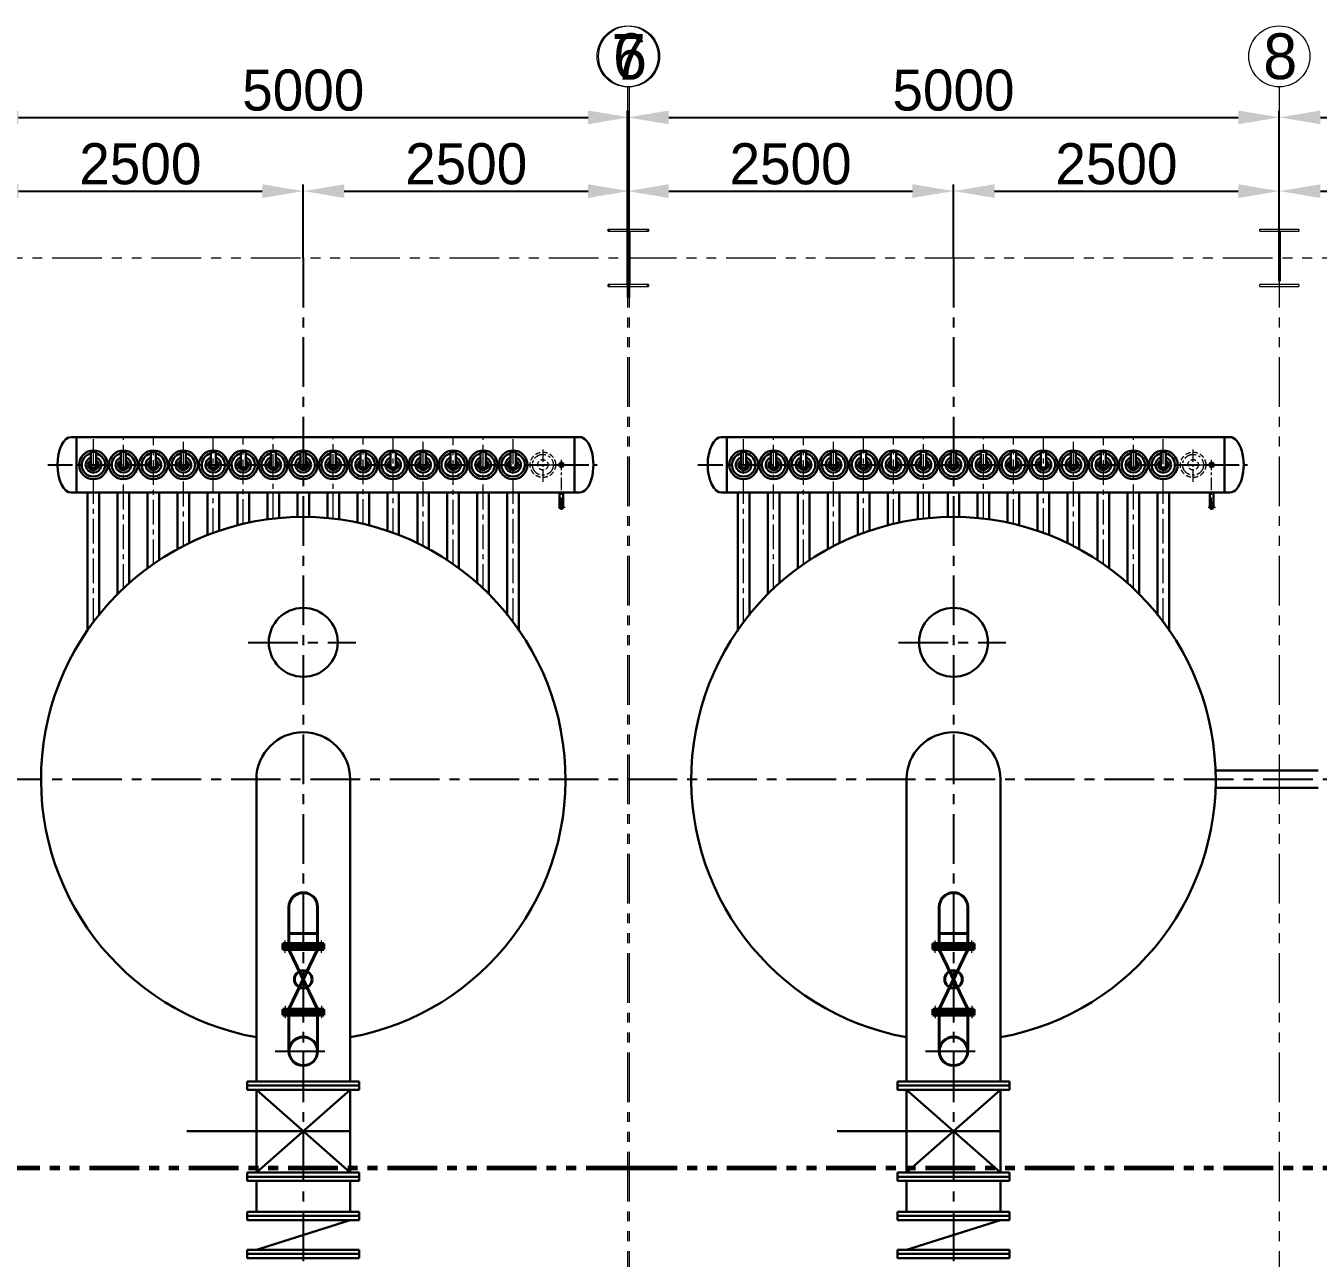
# Model space of a CAD drawing. Header units: millimetres. Extents: x 48549 to 244689, y 99496 to 172785.
# Drawn here: x 149721 to 159636, y 125870 to 135324 of the extents above; entities that cross this region are included whole.
import ezdxf

# ---------------------------------------------------------------- set-up
doc = ezdxf.new("R2010")
doc.units = ezdxf.units.MM
doc.header["$LTSCALE"] = 3
for name, pattern in [('CENTER', [50.8, 31.75, -6.35, 6.35, -6.35]), ('CENTERX2', [101.6, 63.5, -12.7, 12.7, -12.7]), ('DASHED', [19.05, 12.7, -6.35]), ('PHANTOMX2', [127, 63.5, -12.7, 12.7, -12.7, 12.7, -12.7])]:
    doc.linetypes.add(name, pattern=pattern)
for name, color, linetype, lineweight in [('1', 1, 'CENTER', 13), ('center', 1, 'CENTER', 9), ('CON', 7, 'Continuous', 40), ('Layer3', 6, 'Continuous', 18), ('Layer4', 4, 'DASHED', 5), ('双点划线', 3, 'PHANTOMX2', 20), ('图层1', 7, 'Continuous', 30), ('图层2', 1, 'CENTERX2', 15), ('图层3', 6, 'Continuous', 9)]:
    doc.layers.add(name, color=color, linetype=linetype, lineweight=lineweight)
doc.layers.add('Layer1', color=1, linetype='CENTERX2')
doc.styles.add('仿宋体', font='ttxt1.shx', dxfattribs={"bigfont": 'hzfs.shx'})
doc.dimstyles.new('ISO-25', dxfattribs={"dimtxt": 150, "dimasz": 150, "dimexe": 50, "dimexo": 0, "dimgap": 50, "dimtad": 1, "dimdec": 1, "dimdsep": 46, "dimtxsty": '仿宋体', "dimcen": 2.5, "dimazin": 0, "dimtfac": 1, "dimtdec": 1, "dimtmove": 0, "dimatfit": 3, "dimfxl": 1, "dimarcsym": 0})

# ---------------------------------------------------------------- blocks, each defined once
blk = doc.blocks.new('*D63')
at = {"layer": 'Defpoints', "color": 0, "ltscale": 3}
for p in [(154349.4, 134621.8), (149349.4, 133544.5), (154349.4, 133544.5)]:
    blk.add_point(p, dxfattribs=at)
at = {"layer": '图层3', "color": 0, "lineweight": -2, "ltscale": 3}
for p, q in [((149349.4, 133544.5), (149349.4, 134671.8)), ((154349.4, 133544.5), (154349.4, 134671.8)), ((149664.4, 134621.8), (154034.4, 134621.8))]:
    blk.add_line(p, q, dxfattribs=at)
at = {"layer": '图层3', "color": 0, "ltscale": 3}
for points in [[(149664.4, 134674.3), (149664.4, 134569.3), (149349.4, 134621.8)], [(154034.4, 134674.3), (154034.4, 134569.3), (154349.4, 134621.8)]]:
    blk.add_solid(points, dxfattribs=at)
at = {"layer": '图层3', "color": 0, "ltscale": 3, "insert": (151849.4, 134829.3), "char_height": 315, "attachment_point": 5, "style": '仿宋体'}
blk.add_mtext('5000', dxfattribs=at)
blk = doc.blocks.new('*D64')
at = {"layer": 'Defpoints', "color": 0, "ltscale": 3}
for p in [(159338.4, 134621.8), (154338.4, 133544.5), (159338.4, 133544.5)]:
    blk.add_point(p, dxfattribs=at)
at = {"layer": '图层3', "color": 0, "lineweight": -2, "ltscale": 3}
for p, q in [((154338.4, 133544.5), (154338.4, 134671.8)), ((159338.4, 133544.5), (159338.4, 134671.8)), ((154653.4, 134621.8), (159023.4, 134621.8))]:
    blk.add_line(p, q, dxfattribs=at)
at = {"layer": '图层3', "color": 0, "ltscale": 3}
for points in [[(154653.4, 134674.3), (154653.4, 134569.3), (154338.4, 134621.8)], [(159023.4, 134674.3), (159023.4, 134569.3), (159338.4, 134621.8)]]:
    blk.add_solid(points, dxfattribs=at)
at = {"layer": '图层3', "color": 0, "ltscale": 3, "insert": (156838.4, 134829.3), "char_height": 315, "attachment_point": 5, "style": '仿宋体'}
blk.add_mtext('5000', dxfattribs=at)
blk = doc.blocks.new('*D65')
at = {"layer": 'Defpoints', "color": 0, "ltscale": 3}
for p in [(166338.4, 134621.8), (159338.4, 133544.5), (166338.4, 133544.5)]:
    blk.add_point(p, dxfattribs=at)
at = {"layer": '图层3', "color": 0, "lineweight": -2, "ltscale": 3}
for p, q in [((159338.4, 133544.5), (159338.4, 134671.8)), ((166338.4, 133544.5), (166338.4, 134671.8)), ((159653.4, 134621.8), (166023.4, 134621.8))]:
    blk.add_line(p, q, dxfattribs=at)
at = {"layer": '图层3', "color": 0, "ltscale": 3}
for points in [[(159653.4, 134674.3), (159653.4, 134569.3), (159338.4, 134621.8)], [(166023.4, 134674.3), (166023.4, 134569.3), (166338.4, 134621.8)]]:
    blk.add_solid(points, dxfattribs=at)
at = {"layer": '图层3', "color": 0, "ltscale": 3, "insert": (162838.4, 134829.3), "char_height": 315, "attachment_point": 5, "style": '仿宋体'}
blk.add_mtext('7000', dxfattribs=at)
blk = doc.blocks.new('*D73')
at = {"layer": 'Defpoints', "color": 0, "ltscale": 3}
for p in [(151849.4, 134056.2), (149349.4, 133544.5), (151849.4, 133544.5)]:
    blk.add_point(p, dxfattribs=at)
at = {"layer": '图层3', "color": 0, "lineweight": -2, "ltscale": 3}
for p, q in [((149349.4, 133544.5), (149349.4, 134106.2)), ((151849.4, 133544.5), (151849.4, 134106.2)), ((149664.4, 134056.2), (151534.4, 134056.2))]:
    blk.add_line(p, q, dxfattribs=at)
at = {"layer": '图层3', "color": 0, "ltscale": 3}
for points in [[(149664.4, 134108.7), (149664.4, 134003.7), (149349.4, 134056.2)], [(151534.4, 134108.7), (151534.4, 134003.7), (151849.4, 134056.2)]]:
    blk.add_solid(points, dxfattribs=at)
at = {"layer": '图层3', "color": 0, "ltscale": 3, "insert": (150599.4, 134263.7), "char_height": 315, "attachment_point": 5, "style": '仿宋体'}
blk.add_mtext('2500', dxfattribs=at)
blk = doc.blocks.new('*D74')
at = {"layer": 'Defpoints', "color": 0, "ltscale": 3}
for p in [(154349.4, 134056.2), (151849.4, 133544.5), (154349.4, 133365)]:
    blk.add_point(p, dxfattribs=at)
at = {"layer": '图层3', "color": 0, "lineweight": -2, "ltscale": 3}
for p, q in [((151849.4, 133544.5), (151849.4, 134106.2)), ((154349.4, 133365), (154349.4, 134106.2)), ((152164.4, 134056.2), (154034.4, 134056.2))]:
    blk.add_line(p, q, dxfattribs=at)
at = {"layer": '图层3', "color": 0, "ltscale": 3}
for points in [[(152164.4, 134108.7), (152164.4, 134003.7), (151849.4, 134056.2)], [(154034.4, 134108.7), (154034.4, 134003.7), (154349.4, 134056.2)]]:
    blk.add_solid(points, dxfattribs=at)
at = {"layer": '图层3', "color": 0, "ltscale": 3, "insert": (153099.4, 134263.7), "char_height": 315, "attachment_point": 5, "style": '仿宋体'}
blk.add_mtext('2500', dxfattribs=at)
blk = doc.blocks.new('*D75')
at = {"layer": 'Defpoints', "color": 0, "ltscale": 3}
for p in [(156838.4, 134056.2), (154338.4, 133544.5), (156838.4, 133544.5)]:
    blk.add_point(p, dxfattribs=at)
at = {"layer": '图层3', "color": 0, "lineweight": -2, "ltscale": 3}
for p, q in [((154338.4, 133544.5), (154338.4, 134106.2)), ((156838.4, 133544.5), (156838.4, 134106.2)), ((154653.4, 134056.2), (156523.4, 134056.2))]:
    blk.add_line(p, q, dxfattribs=at)
at = {"layer": '图层3', "color": 0, "ltscale": 3}
for points in [[(154653.4, 134108.7), (154653.4, 134003.7), (154338.4, 134056.2)], [(156523.4, 134108.7), (156523.4, 134003.7), (156838.4, 134056.2)]]:
    blk.add_solid(points, dxfattribs=at)
at = {"layer": '图层3', "color": 0, "ltscale": 3, "insert": (155588.4, 134263.7), "char_height": 315, "attachment_point": 5, "style": '仿宋体'}
blk.add_mtext('2500', dxfattribs=at)
blk = doc.blocks.new('*D76')
at = {"layer": 'Defpoints', "color": 0, "ltscale": 3}
for p in [(159338.4, 134056.2), (159338.4, 133745), (156838.4, 133544.5)]:
    blk.add_point(p, dxfattribs=at)
at = {"layer": '图层3', "color": 0, "lineweight": -2, "ltscale": 3}
for p, q in [((156838.4, 133544.5), (156838.4, 134106.2)), ((159338.4, 133745), (159338.4, 134106.2)), ((157153.4, 134056.2), (159023.4, 134056.2))]:
    blk.add_line(p, q, dxfattribs=at)
at = {"layer": '图层3', "color": 0, "ltscale": 3}
for points in [[(157153.4, 134108.7), (157153.4, 134003.7), (156838.4, 134056.2)], [(159023.4, 134108.7), (159023.4, 134003.7), (159338.4, 134056.2)]]:
    blk.add_solid(points, dxfattribs=at)
at = {"layer": '图层3', "color": 0, "ltscale": 3, "insert": (158088.4, 134263.7), "char_height": 315, "attachment_point": 5, "style": '仿宋体'}
blk.add_mtext('2500', dxfattribs=at)
blk = doc.blocks.new('*D77')
at = {"layer": 'Defpoints', "color": 0, "ltscale": 3}
for p in [(163338.4, 134056.2), (159338.4, 133745), (163338.4, 133544.5)]:
    blk.add_point(p, dxfattribs=at)
at = {"layer": '图层3', "color": 0, "lineweight": -2, "ltscale": 3}
for p, q in [((159338.4, 133745), (159338.4, 134106.2)), ((163338.4, 133544.5), (163338.4, 134106.2)), ((159653.4, 134056.2), (163023.4, 134056.2))]:
    blk.add_line(p, q, dxfattribs=at)
at = {"layer": '图层3', "color": 0, "ltscale": 3}
for points in [[(159653.4, 134108.7), (159653.4, 134003.7), (159338.4, 134056.2)], [(163023.4, 134108.7), (163023.4, 134003.7), (163338.4, 134056.2)]]:
    blk.add_solid(points, dxfattribs=at)
at = {"layer": '图层3', "color": 0, "ltscale": 3, "insert": (161338.4, 134263.7), "char_height": 315, "attachment_point": 5, "style": '仿宋体'}
blk.add_mtext('4000', dxfattribs=at)

msp = doc.modelspace()

# ---------------------------------------------------------------- linework, layer by layer
at = {"layer": '1'}
for p, q in [((153682.875, 131956.484), (153896.014, 131956.497)), ((158671.875, 131956.484), (158885.014, 131956.497)), ((153804.361, 131631.031), (153858.64, 131631.031)), ((158793.361, 131631.031), (158847.64, 131631.031))]:
    msp.add_line(p, q, dxfattribs=at)
at = {"layer": 'center'}
for p, q in [((153689.363, 131826.87), (153689.363, 132089.707)), ((158678.363, 131826.87), (158678.363, 132089.707)), ((153830.151, 131610.687), (153830.151, 131994.776)), ((158819.151, 131610.687), (158819.151, 131994.776))]:
    msp.add_line(p, q, dxfattribs=at)
for centre in [(153687.933, 131956.42), (158676.933, 131956.42)]:
    msp.add_circle(centre, 80, dxfattribs=at)
at = {"layer": 'CON'}
for p, q in [((151739.863, 128283.49), (151739.863, 128564.49)), ((151958.863, 128283.49), (151958.863, 128564.49)), ((156728.863, 128283.49), (156728.863, 128564.49)), ((156947.863, 128283.49), (156947.863, 128564.49)), ((151958.863, 128361.49), (151739.863, 128361.49)), ((156947.863, 128361.49), (156728.863, 128361.49)), ((152006.863, 128283.49), (151691.863, 128283.49)), ((151691.863, 128283.49), (151691.863, 128261.49)), ((151691.863, 128261.49), (152006.863, 128261.49)), ((151691.863, 128259.49), (151691.863, 128261.49)), ((152006.863, 128259.49), (151691.863, 128259.49)), ((151691.863, 128259.49), (151691.863, 128237.49)), ((151691.863, 128237.49), (152006.863, 128237.49)), ((151739.863, 128237.49), (151958.863, 127781.49)), ((151958.863, 128237.49), (151739.863, 127781.49)), ((152006.863, 128261.49), (152006.863, 128283.49)), ((152006.863, 128261.49), (152006.863, 128259.49)), ((152006.863, 128237.49), (152006.863, 128259.49)), ((156995.863, 128283.49), (156680.863, 128283.49)), ((156680.863, 128283.49), (156680.863, 128261.49)), ((156680.863, 128261.49), (156995.863, 128261.49)), ((156680.863, 128259.49), (156680.863, 128261.49)), ((156995.863, 128259.49), (156680.863, 128259.49)), ((156680.863, 128259.49), (156680.863, 128237.49)), ((156680.863, 128237.49), (156995.863, 128237.49)), ((156728.863, 128237.49), (156947.863, 127781.49)), ((156947.863, 128237.49), (156728.863, 127781.49)), ((156995.863, 128261.49), (156995.863, 128283.49)), ((156995.863, 128261.49), (156995.863, 128259.49)), ((156995.863, 128237.49), (156995.863, 128259.49)), ((151691.863, 127759.49), (151691.863, 127781.49)), ((151691.863, 127781.49), (152006.863, 127781.49)), ((152006.863, 127759.49), (151691.863, 127759.49)), ((151691.863, 127759.49), (151691.863, 127757.49)), ((151691.863, 127735.49), (151691.863, 127757.49)), ((151691.863, 127757.49), (152006.863, 127757.49)), ((152006.863, 127735.49), (151691.863, 127735.49)), ((151739.863, 127457.496), (151739.863, 127735.49)), ((151958.863, 127457.496), (151958.863, 127735.49)), ((152006.863, 127781.49), (152006.863, 127759.49)), ((152006.863, 127757.49), (152006.863, 127759.49)), ((152006.863, 127757.49), (152006.863, 127735.49)), ((156680.863, 127759.49), (156680.863, 127781.49)), ((156680.863, 127781.49), (156995.863, 127781.49)), ((156995.863, 127759.49), (156680.863, 127759.49)), ((156680.863, 127759.49), (156680.863, 127757.49)), ((156680.863, 127735.49), (156680.863, 127757.49)), ((156680.863, 127757.49), (156995.863, 127757.49)), ((156995.863, 127735.49), (156680.863, 127735.49)), ((156728.863, 127457.496), (156728.863, 127735.49)), ((156947.863, 127457.496), (156947.863, 127735.49)), ((156995.863, 127781.49), (156995.863, 127759.49)), ((156995.863, 127757.49), (156995.863, 127759.49)), ((156995.863, 127757.49), (156995.863, 127735.49))]:
    msp.add_line(p, q, dxfattribs=at)
for centre, radius in [((151849.363, 128009.49), 67.33), ((156838.363, 128009.49), 67.33), ((151849.363, 127457.496), 109.5), ((156838.363, 127457.496), 109.5)]:
    msp.add_circle(centre, radius, dxfattribs=at)
for centre in [(151849.363, 128564.49), (156838.363, 128564.49)]:
    msp.add_arc(centre, 109.5, 360, 180, dxfattribs=at)
at = {"layer": 'Layer1', "ltscale": 2}
for p, q in [((151849.363, 133544.49), (151849.363, 112544.49)), ((156838.363, 133544.49), (156838.363, 112544.49)), ((151427.905, 130594.49), (152251.979, 130594.49)), ((156416.905, 130594.49), (157240.979, 130594.49)), ((129349.363, 129544.49), (154349.363, 129544.49)), ((154338.363, 129544.49), (167764.524, 129544.49)), ((151849.363, 128673.99), (151849.363, 127347.996)), ((156838.363, 128673.99), (156838.363, 127347.996)), ((151633.87, 127457.496), (152064.856, 127457.496)), ((156622.87, 127457.496), (157053.856, 127457.496))]:
    msp.add_line(p, q, dxfattribs=at)
at = {"layer": 'Layer1'}
for p, q in [((154338.363, 133364.954), (154338.363, 133239.713)), ((154349.363, 133364.954), (154349.363, 133239.713)), ((149888.635, 131956.49), (154105.548, 131956.49)), ((154877.635, 131956.49), (159094.548, 131956.49))]:
    msp.add_line(p, q, dxfattribs=at)
at = {"layer": 'Layer3'}
for centre in [(153830.151, 131956.458), (158819.151, 131956.458)]:
    msp.add_arc(centre, 15.5, 0, 270, dxfattribs=at)
at = {"layer": 'Layer4'}
for centre, radius in [((153687.933, 131956.42), 97.5), ((153687.933, 131956.42), 40), ((158676.933, 131956.42), 97.5), ((158676.933, 131956.42), 40)]:
    msp.add_circle(centre, radius, dxfattribs=at)
at = {"layer": '双点划线', "ltscale": 10}
for p, q in [((154188.363, 133764.49), (154488.363, 133764.49)), ((154188.363, 133748.49), (154188.363, 133764.49)), ((154199.363, 133764.49), (154499.363, 133764.49)), ((154199.363, 133748.49), (154199.363, 133764.49)), ((154488.363, 133764.49), (154488.363, 133748.49)), ((154499.363, 133764.49), (154499.363, 133748.49)), ((154332.863, 133746.49), (154188.363, 133746.49)), ((154343.863, 133746.49), (154199.363, 133746.49)), ((154332.863, 133746.49), (154332.863, 133342.49)), ((154343.863, 133746.49), (154343.863, 133342.49)), ((154488.363, 133746.49), (154343.863, 133746.49)), ((154343.863, 133746.49), (154343.863, 133342.49)), ((154499.363, 133746.49), (154354.863, 133746.49)), ((154354.863, 133746.49), (154354.863, 133342.49)), ((154188.363, 133342.49), (154332.863, 133342.49)), ((154188.363, 133324.49), (154188.363, 133340.49)), ((154188.363, 133324.49), (154488.363, 133324.49)), ((154199.363, 133342.49), (154343.863, 133342.49)), ((154199.363, 133324.49), (154199.363, 133340.49)), ((154199.363, 133324.49), (154499.363, 133324.49)), ((154343.863, 133342.49), (154488.363, 133342.49)), ((154354.863, 133342.49), (154499.363, 133342.49)), ((154488.363, 133340.49), (154488.363, 133324.49)), ((154499.363, 133340.49), (154499.363, 133324.49))]:
    msp.add_line(p, q, dxfattribs=at)
at = {"layer": '双点划线', "ltscale": 2}
for p, q in [((159188.363, 133764.49), (159488.363, 133764.49)), ((159188.363, 133748.49), (159188.363, 133764.49)), ((159488.363, 133764.49), (159488.363, 133748.49)), ((159332.863, 133746.49), (159188.363, 133746.49)), ((159332.863, 133746.49), (159332.863, 133342.49)), ((159488.363, 133746.49), (159343.863, 133746.49)), ((159343.863, 133746.49), (159343.863, 133342.49)), ((129349.363, 133544.49), (154354.863, 133544.49)), ((154332.863, 133544.49), (166332.862, 133544.49)), ((154338.363, 133544.49), (154338.363, 112544.49)), ((154349.363, 133544.49), (154349.363, 112544.49)), ((159338.363, 133544.49), (159338.363, 112544.49)), ((159338.363, 133364.954), (159338.363, 133239.713)), ((159188.363, 133342.49), (159332.863, 133342.49)), ((159188.363, 133324.49), (159188.363, 133340.49)), ((159188.363, 133324.49), (159488.363, 133324.49)), ((159343.863, 133342.49), (159488.363, 133342.49)), ((159488.363, 133340.49), (159488.363, 133324.49))]:
    msp.add_line(p, q, dxfattribs=at)
at = {"layer": '双点划线', "color": 7, "lineweight": 60, "ltscale": 2}
for p, q in [((127349.363, 126564.49), (154349.363, 126564.49)), ((154338.363, 126564.489), (168338.362, 126564.489))]:
    msp.add_line(p, q, dxfattribs=at)
at = {"layer": '图层1'}
for p, q in [((150069.558, 132169.49), (153969.892, 132169.49)), ((150109.558, 131743.49), (150109.558, 132169.49)), ((153929.892, 131743.49), (153929.892, 132169.49)), ((155058.558, 132169.49), (158958.892, 132169.49)), ((155098.558, 131743.49), (155098.558, 132169.49)), ((158918.892, 131743.49), (158918.892, 132169.49)), ((150219.363, 131936.324), (150219.363, 132056.324)), ((150219.363, 132056.324), (150239.363, 132056.324)), ((150259.363, 132056.324), (150239.363, 132056.324)), ((150259.363, 131936.324), (150259.363, 132056.324)), ((150449.168, 131936.324), (150449.168, 132056.324)), ((150449.168, 132056.324), (150469.168, 132056.324)), ((150489.168, 132056.324), (150469.168, 132056.324)), ((150489.168, 131936.324), (150489.168, 132056.324)), ((150679.168, 131936.324), (150679.168, 132056.324)), ((150679.168, 132056.324), (150699.168, 132056.324)), ((150719.168, 132056.324), (150699.168, 132056.324)), ((150719.168, 131936.324), (150719.168, 132056.324)), ((150909.363, 131936.49), (150909.363, 132056.49)), ((150909.363, 132056.49), (150929.363, 132056.49)), ((150949.363, 132056.49), (150929.363, 132056.49)), ((150949.363, 131936.49), (150949.363, 132056.49)), ((151139.363, 131936.49), (151139.363, 132056.49)), ((151139.363, 132056.49), (151159.363, 132056.49)), ((151179.363, 132056.49), (151159.363, 132056.49)), ((151179.363, 131936.49), (151179.363, 132056.49)), ((151369.363, 131936.49), (151369.363, 132056.49)), ((151369.363, 132056.49), (151389.363, 132056.49)), ((151409.363, 132056.49), (151389.363, 132056.49)), ((151409.363, 131936.49), (151409.363, 132056.49)), ((151599.363, 131936.49), (151599.363, 132056.49)), ((151599.363, 132056.49), (151619.363, 132056.49)), ((151639.363, 132056.49), (151619.363, 132056.49)), ((151639.363, 131936.49), (151639.363, 132056.49)), ((151829.363, 131936.49), (151829.363, 132056.49)), ((151829.363, 132056.49), (151849.363, 132056.49)), ((151869.363, 132056.49), (151849.363, 132056.49)), ((151869.363, 131936.49), (151869.363, 132056.49)), ((152059.363, 131936.49), (152059.363, 132056.49)), ((152059.363, 132056.49), (152079.363, 132056.49)), ((152099.363, 132056.49), (152079.363, 132056.49)), ((152099.363, 131936.49), (152099.363, 132056.49)), ((152289.363, 131936.49), (152289.363, 132056.49)), ((152289.363, 132056.49), (152309.363, 132056.49)), ((152329.363, 132056.49), (152309.363, 132056.49)), ((152329.363, 131936.49), (152329.363, 132056.49)), ((152519.363, 131936.49), (152519.363, 132056.49)), ((152519.363, 132056.49), (152539.363, 132056.49)), ((152559.363, 132056.49), (152539.363, 132056.49)), ((152559.363, 131936.49), (152559.363, 132056.49)), ((152749.363, 131936.49), (152749.363, 132056.49)), ((152749.363, 132056.49), (152769.363, 132056.49)), ((152789.363, 132056.49), (152769.363, 132056.49)), ((152789.363, 131936.49), (152789.363, 132056.49)), ((152979.363, 131936.49), (152979.363, 132056.49)), ((152979.363, 132056.49), (152999.363, 132056.49)), ((153019.363, 132056.49), (152999.363, 132056.49)), ((153019.363, 131936.49), (153019.363, 132056.49)), ((153209.363, 131936.49), (153209.363, 132056.49)), ((153209.363, 132056.49), (153229.363, 132056.49)), ((153249.363, 132056.49), (153229.363, 132056.49)), ((153249.363, 131936.49), (153249.363, 132056.49)), ((153439.363, 131936.49), (153439.363, 132056.49)), ((153439.363, 132056.49), (153459.363, 132056.49)), ((153479.363, 132056.49), (153459.363, 132056.49)), ((153479.363, 131936.49), (153479.363, 132056.49)), ((155208.363, 131936.324), (155208.363, 132056.324)), ((155208.363, 132056.324), (155228.363, 132056.324)), ((155248.363, 132056.324), (155228.363, 132056.324)), ((155248.363, 131936.324), (155248.363, 132056.324)), ((155438.168, 131936.324), (155438.168, 132056.324)), ((155438.168, 132056.324), (155458.168, 132056.324)), ((155478.168, 132056.324), (155458.168, 132056.324)), ((155478.168, 131936.324), (155478.168, 132056.324)), ((155668.168, 131936.324), (155668.168, 132056.324)), ((155668.168, 132056.324), (155688.168, 132056.324)), ((155708.168, 132056.324), (155688.168, 132056.324)), ((155708.168, 131936.324), (155708.168, 132056.324)), ((155898.363, 131936.49), (155898.363, 132056.49)), ((155898.363, 132056.49), (155918.363, 132056.49)), ((155938.363, 132056.49), (155918.363, 132056.49)), ((155938.363, 131936.49), (155938.363, 132056.49)), ((156128.363, 131936.49), (156128.363, 132056.49)), ((156128.363, 132056.49), (156148.363, 132056.49)), ((156168.363, 132056.49), (156148.363, 132056.49)), ((156168.363, 131936.49), (156168.363, 132056.49)), ((156358.363, 131936.49), (156358.363, 132056.49)), ((156358.363, 132056.49), (156378.363, 132056.49)), ((156398.363, 132056.49), (156378.363, 132056.49)), ((156398.363, 131936.49), (156398.363, 132056.49)), ((156588.363, 131936.49), (156588.363, 132056.49)), ((156588.363, 132056.49), (156608.363, 132056.49)), ((156628.363, 132056.49), (156608.363, 132056.49)), ((156628.363, 131936.49), (156628.363, 132056.49)), ((156818.363, 131936.49), (156818.363, 132056.49)), ((156818.363, 132056.49), (156838.363, 132056.49)), ((156858.363, 132056.49), (156838.363, 132056.49)), ((156858.363, 131936.49), (156858.363, 132056.49)), ((157048.363, 131936.49), (157048.363, 132056.49)), ((157048.363, 132056.49), (157068.363, 132056.49)), ((157088.363, 132056.49), (157068.363, 132056.49)), ((157088.363, 131936.49), (157088.363, 132056.49)), ((157278.363, 131936.49), (157278.363, 132056.49)), ((157278.363, 132056.49), (157298.363, 132056.49)), ((157318.363, 132056.49), (157298.363, 132056.49)), ((157318.363, 131936.49), (157318.363, 132056.49)), ((157508.363, 131936.49), (157508.363, 132056.49)), ((157508.363, 132056.49), (157528.363, 132056.49)), ((157548.363, 132056.49), (157528.363, 132056.49)), ((157548.363, 131936.49), (157548.363, 132056.49)), ((157738.363, 131936.49), (157738.363, 132056.49)), ((157738.363, 132056.49), (157758.363, 132056.49)), ((157778.363, 132056.49), (157758.363, 132056.49)), ((157778.363, 131936.49), (157778.363, 132056.49)), ((157968.363, 131936.49), (157968.363, 132056.49)), ((157968.363, 132056.49), (157988.363, 132056.49)), ((158008.363, 132056.49), (157988.363, 132056.49)), ((158008.363, 131936.49), (158008.363, 132056.49)), ((158198.363, 131936.49), (158198.363, 132056.49)), ((158198.363, 132056.49), (158218.363, 132056.49)), ((158238.363, 132056.49), (158218.363, 132056.49)), ((158238.363, 131936.49), (158238.363, 132056.49)), ((158428.363, 131936.49), (158428.363, 132056.49)), ((158428.363, 132056.49), (158448.363, 132056.49)), ((158468.363, 132056.49), (158448.363, 132056.49)), ((158468.363, 131936.49), (158468.363, 132056.49)), ((150219.363, 131936.324), (150239.363, 131936.324)), ((150259.363, 131936.324), (150239.363, 131936.324)), ((150449.168, 131936.324), (150469.168, 131936.324)), ((150489.168, 131936.324), (150469.168, 131936.324)), ((150679.168, 131936.324), (150699.168, 131936.324)), ((150719.168, 131936.324), (150699.168, 131936.324)), ((150909.363, 131936.49), (150929.363, 131936.49)), ((150949.363, 131936.49), (150929.363, 131936.49)), ((151139.363, 131936.49), (151159.363, 131936.49)), ((151179.363, 131936.49), (151159.363, 131936.49)), ((151369.363, 131936.49), (151389.363, 131936.49)), ((151409.363, 131936.49), (151389.363, 131936.49)), ((151599.363, 131936.49), (151619.363, 131936.49)), ((151639.363, 131936.49), (151619.363, 131936.49)), ((151829.363, 131936.49), (151849.363, 131936.49)), ((151869.363, 131936.49), (151849.363, 131936.49)), ((152059.363, 131936.49), (152079.363, 131936.49)), ((152099.363, 131936.49), (152079.363, 131936.49)), ((152289.363, 131936.49), (152309.363, 131936.49)), ((152329.363, 131936.49), (152309.363, 131936.49)), ((152519.363, 131936.49), (152539.363, 131936.49)), ((152559.363, 131936.49), (152539.363, 131936.49)), ((152749.363, 131936.49), (152769.363, 131936.49)), ((152789.363, 131936.49), (152769.363, 131936.49)), ((152979.363, 131936.49), (152999.363, 131936.49)), ((153019.363, 131936.49), (152999.363, 131936.49)), ((153209.363, 131936.49), (153229.363, 131936.49)), ((153249.363, 131936.49), (153229.363, 131936.49)), ((153439.363, 131936.49), (153459.363, 131936.49)), ((153479.363, 131936.49), (153459.363, 131936.49)), ((155208.363, 131936.324), (155228.363, 131936.324)), ((155248.363, 131936.324), (155228.363, 131936.324)), ((155438.168, 131936.324), (155458.168, 131936.324)), ((155478.168, 131936.324), (155458.168, 131936.324)), ((155668.168, 131936.324), (155688.168, 131936.324)), ((155708.168, 131936.324), (155688.168, 131936.324)), ((155898.363, 131936.49), (155918.363, 131936.49)), ((155938.363, 131936.49), (155918.363, 131936.49)), ((156128.363, 131936.49), (156148.363, 131936.49)), ((156168.363, 131936.49), (156148.363, 131936.49)), ((156358.363, 131936.49), (156378.363, 131936.49)), ((156398.363, 131936.49), (156378.363, 131936.49)), ((156588.363, 131936.49), (156608.363, 131936.49)), ((156628.363, 131936.49), (156608.363, 131936.49)), ((156818.363, 131936.49), (156838.363, 131936.49)), ((156858.363, 131936.49), (156838.363, 131936.49)), ((157048.363, 131936.49), (157068.363, 131936.49)), ((157088.363, 131936.49), (157068.363, 131936.49)), ((157278.363, 131936.49), (157298.363, 131936.49)), ((157318.363, 131936.49), (157298.363, 131936.49)), ((157508.363, 131936.49), (157528.363, 131936.49)), ((157548.363, 131936.49), (157528.363, 131936.49)), ((157738.363, 131936.49), (157758.363, 131936.49)), ((157778.363, 131936.49), (157758.363, 131936.49)), ((157968.363, 131936.49), (157988.363, 131936.49)), ((158008.363, 131936.49), (157988.363, 131936.49)), ((158198.363, 131936.49), (158218.363, 131936.49)), ((158238.363, 131936.49), (158218.363, 131936.49)), ((158428.363, 131936.49), (158448.363, 131936.49)), ((158468.363, 131936.49), (158448.363, 131936.49)), ((150069.558, 131743.49), (153969.892, 131743.49)), ((150194.863, 130680.158), (150194.863, 131743.49)), ((150283.863, 130801.163), (150283.863, 131743.49)), ((150424.863, 130960.342), (150424.863, 131743.49)), ((150513.863, 131045.261), (150513.863, 131743.49)), ((150655.109, 131160.783), (150655.109, 131743.49)), ((150744.109, 131223.347), (150744.109, 131743.49)), ((150884.863, 131308.557), (150884.863, 131743.49)), ((150973.863, 131354.684), (150973.863, 131743.49)), ((151114.863, 131416.735), (151114.863, 131743.49)), ((151203.863, 131449.459), (151203.863, 131743.49)), ((151344.863, 131491.814), (151344.863, 131743.49)), ((151433.863, 131512.854), (151433.863, 131743.49)), ((151574.863, 131537.563), (151574.863, 131743.49)), ((151663.863, 131547.869), (151663.863, 131743.49)), ((151804.863, 131555.995), (151804.863, 131743.49)), ((151893.863, 131555.995), (151893.863, 131743.49)), ((152034.863, 131547.869), (152034.863, 131743.49)), ((152123.863, 131537.563), (152123.863, 131743.49)), ((152264.863, 131512.854), (152264.863, 131743.49)), ((152353.863, 131491.814), (152353.863, 131743.49)), ((152494.863, 131449.459), (152494.863, 131743.49)), ((152583.863, 131416.735), (152583.863, 131743.49)), ((152724.863, 131354.684), (152724.863, 131743.49)), ((152813.863, 131308.557), (152813.863, 131743.49)), ((152954.617, 131223.347), (152954.617, 131743.49)), ((153043.617, 131160.783), (153043.617, 131743.49)), ((153184.863, 131045.261), (153184.863, 131743.49)), ((153273.863, 130960.342), (153273.863, 131743.49)), ((153414.863, 130801.163), (153414.863, 131743.49)), ((153503.863, 130680.158), (153503.863, 131743.49)), ((153816.392, 131631.031), (153816.392, 131743.49)), ((153843.392, 131743.49), (153843.392, 131631.031)), ((155058.558, 131743.49), (158958.892, 131743.49)), ((155183.863, 130680.158), (155183.863, 131743.49)), ((155272.863, 130801.163), (155272.863, 131743.49)), ((155413.863, 130960.342), (155413.863, 131743.49)), ((155502.863, 131045.261), (155502.863, 131743.49)), ((155644.109, 131160.783), (155644.109, 131743.49)), ((155733.109, 131223.347), (155733.109, 131743.49)), ((155873.863, 131308.557), (155873.863, 131743.49)), ((155962.863, 131354.684), (155962.863, 131743.49)), ((156103.863, 131416.735), (156103.863, 131743.49)), ((156192.863, 131449.459), (156192.863, 131743.49)), ((156333.863, 131491.814), (156333.863, 131743.49)), ((156422.863, 131512.854), (156422.863, 131743.49)), ((156563.863, 131537.563), (156563.863, 131743.49)), ((156652.863, 131547.869), (156652.863, 131743.49)), ((156793.863, 131555.995), (156793.863, 131743.49)), ((156882.863, 131555.995), (156882.863, 131743.49)), ((157023.863, 131547.869), (157023.863, 131743.49)), ((157112.863, 131537.563), (157112.863, 131743.49)), ((157253.863, 131512.854), (157253.863, 131743.49)), ((157342.863, 131491.814), (157342.863, 131743.49)), ((157483.863, 131449.459), (157483.863, 131743.49)), ((157572.863, 131416.735), (157572.863, 131743.49)), ((157713.863, 131354.684), (157713.863, 131743.49)), ((157802.863, 131308.557), (157802.863, 131743.49)), ((157943.617, 131223.347), (157943.617, 131743.49)), ((158032.617, 131160.783), (158032.617, 131743.49)), ((158173.863, 131045.261), (158173.863, 131743.49)), ((158262.863, 130960.342), (158262.863, 131743.49)), ((158403.863, 130801.163), (158403.863, 131743.49)), ((158492.863, 130680.158), (158492.863, 131743.49)), ((158805.392, 131631.031), (158805.392, 131743.49)), ((158832.392, 131743.49), (158832.392, 131631.031)), ((153816.392, 131661.031), (153843.392, 131661.031)), ((158805.392, 131661.031), (158832.392, 131661.031)), ((159636.362, 129610.99), (158849.264, 129610.99)), ((151489.363, 129544.49), (151489.363, 127226.49)), ((152209.363, 129544.49), (152209.363, 127226.49)), ((156478.363, 129544.49), (156478.363, 127226.49)), ((157198.363, 129544.49), (157198.363, 127226.49)), ((159636.362, 129477.99), (158849.264, 129477.99)), ((152279.366, 127226.49), (151419.366, 127226.49)), ((151419.366, 127194.49), (151419.366, 127226.49)), ((152279.366, 127194.49), (152279.366, 127226.49)), ((157268.366, 127226.49), (156408.366, 127226.49)), ((156408.366, 127194.49), (156408.366, 127226.49)), ((157268.366, 127194.49), (157268.366, 127226.49)), ((152279.366, 127194.49), (151419.366, 127194.49)), ((151419.366, 127162.49), (151419.366, 127194.49)), ((151419.366, 127162.49), (152279.366, 127162.49)), ((151489.366, 127162.49), (151489.366, 126526.49)), ((152209.366, 126526.49), (151489.366, 127162.49)), ((151489.366, 126526.49), (152209.366, 127162.49)), ((152209.366, 127162.49), (152209.366, 126526.49)), ((152279.366, 127162.49), (152279.366, 127194.49)), ((157268.366, 127194.49), (156408.366, 127194.49)), ((156408.366, 127162.49), (156408.366, 127194.49)), ((156408.366, 127162.49), (157268.366, 127162.49)), ((156478.366, 127162.49), (156478.366, 126526.49)), ((157198.366, 126526.49), (156478.366, 127162.49)), ((156478.366, 126526.49), (157198.366, 127162.49)), ((157198.366, 127162.49), (157198.366, 126526.49)), ((157268.366, 127162.49), (157268.366, 127194.49)), ((150957.056, 126844.49), (152209.366, 126844.49)), ((155946.056, 126844.49), (157198.366, 126844.49)), ((152279.366, 126526.49), (151419.366, 126526.49)), ((151419.366, 126494.49), (151419.366, 126526.49)), ((152279.366, 126494.49), (152279.366, 126526.49)), ((157268.366, 126526.49), (156408.366, 126526.49)), ((156408.366, 126494.49), (156408.366, 126526.49)), ((157268.366, 126494.49), (157268.366, 126526.49)), ((152279.366, 126494.49), (151419.366, 126494.49)), ((151419.366, 126462.49), (151419.366, 126494.49)), ((151419.366, 126462.49), (152279.366, 126462.49)), ((151489.366, 126462.49), (151489.366, 126226.49)), ((152209.366, 126462.49), (152209.365, 126226.49)), ((152279.366, 126462.49), (152279.366, 126494.49)), ((157268.366, 126494.49), (156408.366, 126494.49)), ((156408.366, 126462.49), (156408.366, 126494.49)), ((156408.366, 126462.49), (157268.366, 126462.49)), ((156478.366, 126462.49), (156478.366, 126226.49)), ((157198.366, 126462.49), (157198.365, 126226.49)), ((157268.366, 126462.49), (157268.366, 126494.49)), ((152279.366, 126226.49), (151419.366, 126226.49)), ((151419.366, 126194.49), (151419.366, 126226.49)), ((152279.366, 126194.49), (152279.366, 126226.49)), ((157268.366, 126226.49), (156408.366, 126226.49)), ((156408.366, 126194.49), (156408.366, 126226.49)), ((157268.366, 126194.49), (157268.366, 126226.49)), ((152279.366, 126194.49), (151419.366, 126194.49)), ((151419.366, 126162.49), (151419.366, 126194.49)), ((151419.366, 126162.49), (152279.366, 126162.49)), ((151489.366, 125934.49), (152209.366, 126162.49)), ((152279.366, 126162.49), (152279.366, 126194.49)), ((157268.366, 126194.49), (156408.366, 126194.49)), ((156408.366, 126162.49), (156408.366, 126194.49)), ((156408.366, 126162.49), (157268.366, 126162.49)), ((156478.366, 125934.49), (157198.366, 126162.49)), ((157268.366, 126162.49), (157268.366, 126194.49)), ((152279.366, 125934.49), (151419.366, 125934.49)), ((151419.366, 125902.49), (151419.366, 125934.49)), ((152279.366, 125902.49), (152279.366, 125934.49)), ((157268.366, 125934.49), (156408.366, 125934.49)), ((156408.366, 125902.49), (156408.366, 125934.49)), ((157268.366, 125902.49), (157268.366, 125934.49)), ((152279.366, 125902.49), (151419.366, 125902.49)), ((151419.366, 125870.49), (151419.366, 125902.49)), ((151419.366, 125870.49), (152279.366, 125870.49)), ((152279.366, 125870.49), (152279.366, 125902.49)), ((157268.366, 125902.49), (156408.366, 125902.49)), ((156408.366, 125870.49), (156408.366, 125902.49)), ((156408.366, 125870.49), (157268.366, 125870.49)), ((157268.366, 125870.49), (157268.366, 125902.49))]:
    msp.add_line(p, q, dxfattribs=at)
for centre, radius in [((150239.363, 131956.324), 110), ((150239.363, 131956.324), 110), ((150469.168, 131956.324), 110), ((150469.168, 131956.324), 110), ((150699.168, 131956.324), 110), ((150699.168, 131956.324), 110), ((150929.363, 131956.49), 110), ((150929.363, 131956.49), 110), ((151159.363, 131956.49), 110), ((151159.363, 131956.49), 110), ((151389.363, 131956.49), 110), ((151389.363, 131956.49), 110), ((151619.363, 131956.49), 110), ((151619.363, 131956.49), 110), ((151849.363, 131956.49), 110), ((151849.363, 131956.49), 110), ((152079.363, 131956.49), 110), ((152079.363, 131956.49), 110), ((152309.363, 131956.49), 110), ((152309.363, 131956.49), 110), ((152539.363, 131956.49), 110), ((152539.363, 131956.49), 110), ((152769.363, 131956.49), 110), ((152769.363, 131956.49), 110), ((152999.363, 131956.49), 110), ((152999.363, 131956.49), 110), ((153229.363, 131956.49), 110), ((153229.363, 131956.49), 110), ((153459.363, 131956.49), 110), ((153459.363, 131956.49), 110), ((155228.363, 131956.324), 110), ((155228.363, 131956.324), 110), ((155458.168, 131956.324), 110), ((155458.168, 131956.324), 110), ((155688.168, 131956.324), 110), ((155688.168, 131956.324), 110), ((155918.363, 131956.49), 110), ((155918.363, 131956.49), 110), ((156148.363, 131956.49), 110), ((156148.363, 131956.49), 110), ((156378.363, 131956.49), 110), ((156378.363, 131956.49), 110), ((156608.363, 131956.49), 110), ((156608.363, 131956.49), 110), ((156838.363, 131956.49), 110), ((156838.363, 131956.49), 110), ((157068.363, 131956.49), 110), ((157068.363, 131956.49), 110), ((157298.363, 131956.49), 110), ((157298.363, 131956.49), 110), ((157528.363, 131956.49), 110), ((157528.363, 131956.49), 110), ((157758.363, 131956.49), 110), ((157758.363, 131956.49), 110), ((157988.363, 131956.49), 110), ((157988.363, 131956.49), 110), ((158218.363, 131956.49), 110), ((158218.363, 131956.49), 110), ((158448.363, 131956.49), 110), ((158448.363, 131956.49), 110), ((153830.151, 131956.458), 17), ((153830.151, 131956.458), 12.5), ((158819.151, 131956.458), 17), ((158819.151, 131956.458), 12.5), ((153829.892, 131631.031), 13.5), ((153829.892, 131631.031), 9), ((158818.892, 131631.031), 13.5), ((158818.892, 131631.031), 9), ((151849.363, 130594.49), 264.5), ((156838.363, 130594.49), 264.5)]:
    msp.add_circle(centre, radius, dxfattribs=at)
for centre, radius, start, end in [((150239.363, 131956.324), 89.708, 102.8820674, 77.1179326), ((150239.363, 131956.324), 59.724, 109.5647271, 70.4352729), ((150239.363, 131956.324), 39.594, 120.3401686, 59.6598314), ((150469.168, 131956.324), 89.708, 102.8820674, 77.1179326), ((150469.168, 131956.324), 59.724, 109.5647271, 70.4352729), ((150469.168, 131956.324), 39.594, 120.3401686, 59.6598314), ((150699.168, 131956.324), 89.708, 102.8820674, 77.1179326), ((150699.168, 131956.324), 59.724, 109.5647271, 70.4352729), ((150699.168, 131956.324), 39.594, 120.3401686, 59.6598314), ((150929.363, 131956.49), 89.708, 102.8820674, 77.1179326), ((150929.363, 131956.49), 59.724, 109.5647271, 70.4352729), ((150929.363, 131956.49), 39.594, 120.3401686, 59.6598314), ((151159.363, 131956.49), 89.708, 102.8820674, 77.1179326), ((151159.363, 131956.49), 59.724, 109.5647271, 70.4352729), ((151159.363, 131956.49), 39.594, 120.3401686, 59.6598314), ((151389.363, 131956.49), 89.708, 102.8820674, 77.1179326), ((151389.363, 131956.49), 59.724, 109.5647271, 70.4352729), ((151389.363, 131956.49), 39.594, 120.3401686, 59.6598314), ((151619.363, 131956.49), 89.708, 102.8820674, 77.1179326), ((151619.363, 131956.49), 59.724, 109.5647271, 70.4352729), ((151619.363, 131956.49), 39.594, 120.3401686, 59.6598314), ((151849.363, 131956.49), 89.708, 102.8820674, 77.1179326), ((151849.363, 131956.49), 59.724, 109.5647271, 70.4352729), ((151849.363, 131956.49), 39.594, 120.3401686, 59.6598314), ((152079.363, 131956.49), 89.708, 102.8820674, 77.1179326), ((152079.363, 131956.49), 59.724, 109.5647271, 70.4352729), ((152079.363, 131956.49), 39.594, 120.3401686, 59.6598314), ((152309.363, 131956.49), 89.708, 102.8820674, 77.1179326), ((152309.363, 131956.49), 59.724, 109.5647271, 70.4352729), ((152309.363, 131956.49), 39.594, 120.3401686, 59.6598314), ((152539.363, 131956.49), 89.708, 102.8820674, 77.1179326), ((152539.363, 131956.49), 59.724, 109.5647271, 70.4352729), ((152539.363, 131956.49), 39.594, 120.3401686, 59.6598314), ((152769.363, 131956.49), 89.708, 102.8820674, 77.1179326), ((152769.363, 131956.49), 59.724, 109.5647271, 70.4352729), ((152769.363, 131956.49), 39.594, 120.3401686, 59.6598314), ((152999.363, 131956.49), 89.708, 102.8820674, 77.1179326), ((152999.363, 131956.49), 59.724, 109.5647271, 70.4352729), ((152999.363, 131956.49), 39.594, 120.3401686, 59.6598314), ((153229.363, 131956.49), 89.708, 102.8820674, 77.1179326), ((153229.363, 131956.49), 59.724, 109.5647271, 70.4352729), ((153229.363, 131956.49), 39.594, 120.3401686, 59.6598314), ((153459.363, 131956.49), 89.708, 102.8820674, 77.1179326), ((153459.363, 131956.49), 59.724, 109.5647271, 70.4352729), ((153459.363, 131956.49), 39.594, 120.3401686, 59.6598314), ((155228.363, 131956.324), 89.708, 102.8820674, 77.1179326), ((155228.363, 131956.324), 59.724, 109.5647271, 70.4352729), ((155228.363, 131956.324), 39.594, 120.3401686, 59.6598314), ((155458.168, 131956.324), 89.708, 102.8820674, 77.1179326), ((155458.168, 131956.324), 59.724, 109.5647271, 70.4352729), ((155458.168, 131956.324), 39.594, 120.3401686, 59.6598314), ((155688.168, 131956.324), 89.708, 102.8820674, 77.1179326), ((155688.168, 131956.324), 59.724, 109.5647271, 70.4352729), ((155688.168, 131956.324), 39.594, 120.3401686, 59.6598314), ((155918.363, 131956.49), 89.708, 102.8820674, 77.1179326), ((155918.363, 131956.49), 59.724, 109.5647271, 70.4352729), ((155918.363, 131956.49), 39.594, 120.3401686, 59.6598314), ((156148.363, 131956.49), 89.708, 102.8820674, 77.1179326), ((156148.363, 131956.49), 59.724, 109.5647271, 70.4352729), ((156148.363, 131956.49), 39.594, 120.3401686, 59.6598314), ((156378.363, 131956.49), 89.708, 102.8820674, 77.1179326), ((156378.363, 131956.49), 59.724, 109.5647271, 70.4352729), ((156378.363, 131956.49), 39.594, 120.3401686, 59.6598314), ((156608.363, 131956.49), 89.708, 102.8820674, 77.1179326), ((156608.363, 131956.49), 59.724, 109.5647271, 70.4352729), ((156608.363, 131956.49), 39.594, 120.3401686, 59.6598314), ((156838.363, 131956.49), 89.708, 102.8820674, 77.1179326), ((156838.363, 131956.49), 59.724, 109.5647271, 70.4352729), ((156838.363, 131956.49), 39.594, 120.3401686, 59.6598314), ((157068.363, 131956.49), 89.708, 102.8820674, 77.1179326), ((157068.363, 131956.49), 59.724, 109.5647271, 70.4352729), ((157068.363, 131956.49), 39.594, 120.3401686, 59.6598314), ((157298.363, 131956.49), 89.708, 102.8820674, 77.1179326), ((157298.363, 131956.49), 59.724, 109.5647271, 70.4352729), ((157298.363, 131956.49), 39.594, 120.3401686, 59.6598314), ((157528.363, 131956.49), 89.708, 102.8820674, 77.1179326), ((157528.363, 131956.49), 59.724, 109.5647271, 70.4352729), ((157528.363, 131956.49), 39.594, 120.3401686, 59.6598314), ((157758.363, 131956.49), 89.708, 102.8820674, 77.1179326), ((157758.363, 131956.49), 59.724, 109.5647271, 70.4352729), ((157758.363, 131956.49), 39.594, 120.3401686, 59.6598314), ((157988.363, 131956.49), 89.708, 102.8820674, 77.1179326), ((157988.363, 131956.49), 59.724, 109.5647271, 70.4352729), ((157988.363, 131956.49), 39.594, 120.3401686, 59.6598314), ((158218.363, 131956.49), 89.708, 102.8820674, 77.1179326), ((158218.363, 131956.49), 59.724, 109.5647271, 70.4352729), ((158218.363, 131956.49), 39.594, 120.3401686, 59.6598314), ((158448.363, 131956.49), 89.708, 102.8820674, 77.1179326), ((158448.363, 131956.49), 59.724, 109.5647271, 70.4352729), ((158448.363, 131956.49), 39.594, 120.3401686, 59.6598314), ((151849.363, 129544.49), 2012, 280.3073239, 259.6928553), ((156838.363, 129544.49), 2012, 280.3073239, 259.6928553), ((151849.363, 129544.49), 360, 0, 180), ((156838.363, 129544.49), 360, 0, 180)]:
    msp.add_arc(centre, radius, start, end, dxfattribs=at)
for centre in [(150069.558, 131956.49), (155058.558, 131956.49)]:
    msp.add_ellipse(centre, major_axis=(0, 213), ratio=0.49765258, start_param=0, end_param=3.14159265, dxfattribs=at)
at = {"layer": '图层1', "extrusion": (0, 0, -1)}
for centre in [(153969.892, 131956.49), (158958.892, 131956.49)]:
    msp.add_ellipse(centre, major_axis=(0, -213), ratio=0.49765258, start_param=3.14159265, end_param=6.28318531, dxfattribs=at)
at = {"layer": '图层2'}
for p, q in [((150239.363, 130743.04), (150239.363, 132169.49)), ((150469.363, 131004.109), (150469.363, 132169.49)), ((150699.363, 131192.797), (150699.363, 132169.49)), ((150929.363, 131332.328), (150929.363, 132169.49)), ((151159.363, 131433.695), (151159.363, 132169.49)), ((151389.363, 131502.871), (151389.363, 132169.49)), ((151619.363, 131543.221), (151619.363, 132169.49)), ((152079.363, 131543.221), (152079.363, 132169.49)), ((152309.363, 131502.871), (152309.363, 132169.49)), ((152539.363, 131433.695), (152539.363, 132169.49)), ((152769.363, 131332.328), (152769.363, 132169.49)), ((152999.363, 131192.797), (152999.363, 132169.49)), ((153229.363, 131004.109), (153229.363, 132169.49)), ((153459.363, 130743.04), (153459.363, 132169.49)), ((155228.363, 130743.04), (155228.363, 132169.49)), ((155458.363, 131004.109), (155458.363, 132169.49)), ((155688.363, 131192.797), (155688.363, 132169.49)), ((155918.363, 131332.328), (155918.363, 132169.49)), ((156148.363, 131433.695), (156148.363, 132169.49)), ((156378.363, 131502.871), (156378.363, 132169.49)), ((156608.363, 131543.221), (156608.363, 132169.49)), ((157068.363, 131543.221), (157068.363, 132169.49)), ((157298.363, 131502.871), (157298.363, 132169.49)), ((157528.363, 131433.695), (157528.363, 132169.49)), ((157758.363, 131332.328), (157758.363, 132169.49)), ((157988.363, 131192.797), (157988.363, 132169.49)), ((158218.363, 131004.109), (158218.363, 132169.49)), ((158448.363, 130743.04), (158448.363, 132169.49))]:
    msp.add_line(p, q, dxfattribs=at)
at = {"layer": '图层3'}
for p, q in [((154338.363, 134855.484), (154338.363, 134671.819)), ((154349.363, 134855.486), (154349.363, 134671.821)), ((159338.363, 134855.487), (159338.363, 134671.822))]:
    msp.add_line(p, q, dxfattribs=at)
at = {"layer": '图层3', "ltscale": 3}
for p, q in [((151709.363, 128213.236), (151709.363, 128307.734)), ((151989.363, 128213.236), (151989.363, 128307.734)), ((156698.363, 128213.236), (156698.363, 128307.734)), ((156978.363, 128213.236), (156978.363, 128307.734)), ((151709.363, 127805.745), (151709.363, 127711.246)), ((151989.363, 127805.745), (151989.363, 127711.246)), ((156698.363, 127805.745), (156698.363, 127711.246)), ((156978.363, 127805.745), (156978.363, 127711.246))]:
    msp.add_line(p, q, dxfattribs=at)
at = {"layer": '图层3'}
for centre in [(154338.363, 135089.705), (154349.363, 135089.703), (159338.363, 135089.702)]:
    msp.add_circle(centre, 234.221, dxfattribs=at)
for centre in [(153829.892, 131631.031), (158818.892, 131631.031)]:
    msp.add_arc(centre, 10.5, 0, 270, dxfattribs=at)

# ---------------------------------------------------------------- texts
at = {"layer": 'Layer3', "char_height": 351, "width": 1944.27277, "attachment_point": 8, "style": '仿宋体'}
for s, insert in [('7', (154345.399, 134910.284)), ('6', (154356.399, 134910.282)), ('8', (159345.399, 134910.281))]:
    msp.add_mtext(s, dxfattribs=dict(at, insert=insert))

# ---------------------------------------------------------------- dimensions: what is measured, and where the dimension line sits
at = {"layer": '图层3', "ltscale": 3}
for base, p1, p2, picture, middle in [((154349.363, 134621.819), (149349.363, 133544.49), (154349.363, 133544.49), '*D63', (151849.363, 134829.319)), ((159338.363, 134621.819), (154338.363, 133544.49), (159338.363, 133544.49), '*D64', (156838.363, 134829.319)), ((166338.362, 134621.819), (159338.363, 133544.49), (166338.362, 133544.49), '*D65', (162838.363, 134829.319)), ((151849.363, 134056.201), (149349.363, 133544.49), (151849.363, 133544.49), '*D73', (150599.363, 134263.701)), ((154349.363, 134056.201), (151849.363, 133544.49), (154349.363, 133364.954), '*D74', (153099.363, 134263.701)), ((156838.363, 134056.201), (154338.363, 133544.49), (156838.363, 133544.49), '*D75', (155588.363, 134263.701)), ((159338.363, 134056.201), (156838.363, 133544.49), (159338.363, 133745.016), '*D76', (158088.363, 134263.701)), ((163338.362, 134056.201), (159338.363, 133745.016), (163338.362, 133544.49), '*D77', (161338.363, 134263.701))]:
    dim = msp.add_linear_dim(base=base, p1=p1, p2=p2, dimstyle='ISO-25', override={"dimtxt": 315, "dimasz": 315}, dxfattribs=at)
    dim.commit()
    dim.dimension.update_dxf_attribs({"geometry": picture, "text_midpoint": middle})

doc.saveas('drawing.dxf')
